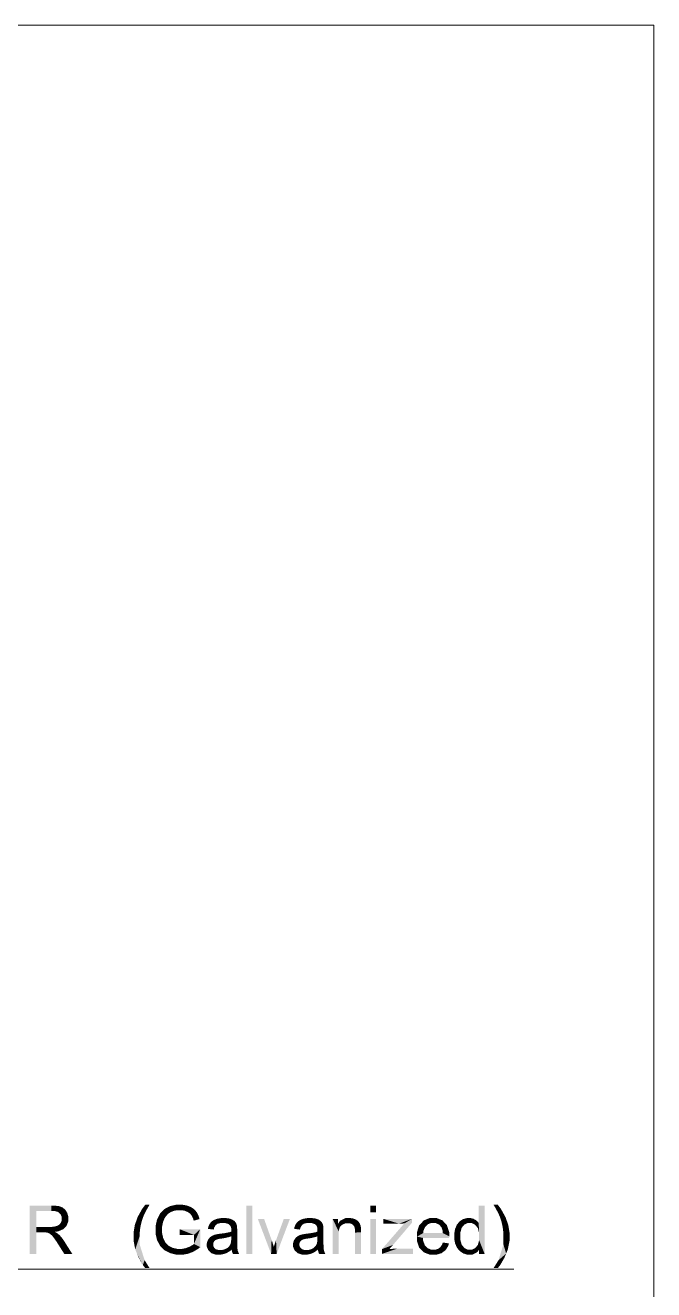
# Model space of a CAD drawing. Header units: millimetres. Extents: x 2 to 579, y 1 to 405.
# Drawn here: x 274.42 to 285.65, y 110.46 to 133.07 of the extents above; entities that cross this region are included whole.
import ezdxf

# ---------------------------------------------------------------- set-up
doc = ezdxf.new("R2010")
doc.units = ezdxf.units.MM
doc.linetypes.add('XKITLINE00', pattern=[0])
doc.layers.add('LinkedObject', color=7, linetype='Continuous', lineweight=0)

# ---------------------------------------------------------------- blocks, each defined once
blk = doc.blocks.new('*A4')
at = {"layer": 'LinkedObject'}
for points in [[(274.61, 111.586), (274.496, 111.103), (274.496, 111.967)], [(274.496, 111.967), (274.61, 111.872), (274.61, 111.586)], [(274.883, 111.872), (274.496, 111.967), (274.878, 111.967)], [(274.61, 111.872), (274.496, 111.967), (274.883, 111.872)], [(274.878, 111.967), (274.931, 111.872), (274.883, 111.872)], [(275.023, 111.955), (274.878, 111.967), (274.936, 111.967)], [(275.053, 111.944), (274.878, 111.967), (275.023, 111.955)], [(275.001, 111.852), (274.878, 111.967), (275.053, 111.944)], [(274.931, 111.872), (274.878, 111.967), (275.001, 111.852)], [(275.053, 111.944), (275.023, 111.833), (275.001, 111.852)], [(275.083, 111.932), (275.023, 111.833), (275.053, 111.944)], [(275.023, 111.833), (275.083, 111.932), (275.045, 111.813)], [(275.045, 111.813), (275.083, 111.932), (275.149, 111.862)], [(275.149, 111.862), (275.083, 111.932), (275.131, 111.891)], [(276.6, 111.92), (276.504, 111.907), (276.56, 111.981)], [(276.553, 111.832), (276.504, 111.907), (276.6, 111.92)], [(276.6, 111.92), (276.56, 111.981), (276.636, 111.981)], [(276.947, 111.929), (276.796, 111.766), (276.898, 111.902)], [(277.012, 111.848), (276.796, 111.766), (276.947, 111.929)], [(277.111, 111.982), (276.947, 111.929), (276.997, 111.955)], [(277.137, 111.884), (276.947, 111.929), (277.111, 111.982)], [(276.947, 111.929), (277.04, 111.86), (277.012, 111.848)], [(277.04, 111.86), (276.947, 111.929), (277.069, 111.872)], [(277.069, 111.872), (276.947, 111.929), (277.137, 111.884)], [(277.176, 111.884), (277.111, 111.982), (277.175, 111.982)], [(277.137, 111.884), (277.111, 111.982), (277.176, 111.884)], [(277.175, 111.982), (277.208, 111.884), (277.176, 111.884)], [(277.222, 111.982), (277.208, 111.884), (277.175, 111.982)], [(277.208, 111.884), (277.222, 111.982), (277.268, 111.873)], [(277.345, 111.951), (277.222, 111.982), (277.307, 111.967)], [(277.268, 111.873), (277.222, 111.982), (277.345, 111.951)], [(277.268, 111.873), (277.345, 111.951), (277.295, 111.861)], [(277.345, 111.951), (277.322, 111.85), (277.295, 111.861)], [(277.322, 111.85), (277.345, 111.951), (277.363, 111.82)], [(277.442, 111.894), (277.345, 111.951), (277.383, 111.936)], [(277.464, 111.867), (277.345, 111.951), (277.442, 111.894)], [(277.363, 111.82), (277.345, 111.951), (277.464, 111.867)], [(278.471, 111.967), (278.365, 111.103), (278.365, 111.967)], [(278.471, 111.103), (278.365, 111.103), (278.471, 111.967)], [(280.686, 111.967), (280.58, 111.845), (280.58, 111.967)], [(280.686, 111.845), (280.58, 111.845), (280.686, 111.967)], [(282.624, 111.967), (282.518, 111.657), (282.518, 111.967)], [(282.624, 111.967), (282.527, 111.471), (282.518, 111.657)], [(282.527, 111.471), (282.624, 111.967), (282.624, 111.103)], [(282.861, 111.981), (282.821, 111.919), (282.785, 111.981)], [(282.821, 111.919), (282.861, 111.981), (282.868, 111.831)], [(282.868, 111.831), (282.861, 111.981), (282.916, 111.907)], [(275.149, 111.862), (275.068, 111.762), (275.045, 111.813)], [(275.056, 111.672), (275.185, 111.731), (275.126, 111.576)], [(275.068, 111.711), (275.185, 111.731), (275.056, 111.672)], [(275.167, 111.832), (275.068, 111.762), (275.149, 111.862)], [(275.185, 111.767), (275.068, 111.762), (275.167, 111.832)], [(275.185, 111.731), (275.068, 111.762), (275.185, 111.767)], [(275.068, 111.762), (275.185, 111.731), (275.068, 111.732)], [(275.185, 111.731), (275.068, 111.711), (275.068, 111.732)], [(275.126, 111.576), (275.185, 111.731), (275.155, 111.608)], [(275.155, 111.608), (275.185, 111.731), (275.185, 111.685)], [(276.396, 111.684), (276.523, 111.765), (276.495, 111.681)], [(276.422, 111.759), (276.523, 111.765), (276.396, 111.684)], [(276.541, 111.806), (276.422, 111.759), (276.504, 111.907)], [(276.523, 111.765), (276.422, 111.759), (276.541, 111.806)], [(276.541, 111.806), (276.504, 111.907), (276.553, 111.832)], [(276.796, 111.766), (276.743, 111.594), (276.769, 111.712)], [(276.877, 111.672), (276.743, 111.594), (276.796, 111.766)], [(276.898, 111.902), (276.796, 111.766), (276.822, 111.821)], [(276.965, 111.817), (276.796, 111.766), (277.012, 111.848)], [(276.948, 111.797), (276.796, 111.766), (276.965, 111.817)], [(276.93, 111.778), (276.796, 111.766), (276.948, 111.797)], [(276.903, 111.735), (276.796, 111.766), (276.93, 111.778)], [(276.796, 111.766), (276.903, 111.735), (276.893, 111.712)], [(276.877, 111.672), (276.796, 111.766), (276.893, 111.712)], [(277.363, 111.82), (277.464, 111.867), (277.377, 111.801)], [(277.464, 111.867), (277.392, 111.782), (277.377, 111.801)], [(277.392, 111.782), (277.464, 111.867), (277.416, 111.73)], [(277.416, 111.73), (277.464, 111.867), (277.518, 111.769)], [(277.416, 111.73), (277.518, 111.769), (277.426, 111.697)], [(277.426, 111.697), (277.518, 111.769), (277.529, 111.725)], [(277.518, 111.769), (277.464, 111.867), (277.485, 111.84)], [(277.788, 111.71), (277.853, 111.642), (277.741, 111.679)], [(277.819, 111.721), (277.853, 111.642), (277.788, 111.71)], [(277.92, 111.743), (277.819, 111.721), (277.849, 111.732)], [(277.908, 111.655), (277.819, 111.721), (277.92, 111.743)], [(277.853, 111.642), (277.819, 111.721), (277.908, 111.655)], [(277.908, 111.655), (277.92, 111.743), (277.945, 111.655)], [(277.945, 111.655), (277.92, 111.743), (277.985, 111.655)], [(277.961, 111.743), (277.985, 111.655), (277.92, 111.743)], [(278.066, 111.734), (277.961, 111.743), (278.001, 111.743)], [(278.091, 111.724), (277.961, 111.743), (278.066, 111.734)], [(278.046, 111.637), (277.961, 111.743), (278.091, 111.724)], [(277.985, 111.655), (277.961, 111.743), (278.046, 111.637)], [(278.046, 111.637), (278.091, 111.724), (278.066, 111.619)], [(278.066, 111.619), (278.091, 111.724), (278.081, 111.606)], [(278.091, 111.724), (278.096, 111.561), (278.081, 111.606)], [(278.165, 111.677), (278.096, 111.561), (278.091, 111.724)], [(278.153, 111.691), (278.091, 111.724), (278.116, 111.715)], [(278.165, 111.677), (278.091, 111.724), (278.153, 111.691)], [(278.683, 111.729), (278.809, 111.103), (278.571, 111.729)], [(278.817, 111.354), (278.809, 111.103), (278.683, 111.729)], [(279.145, 111.729), (278.897, 111.347), (279.036, 111.729)], [(278.908, 111.103), (278.897, 111.347), (279.145, 111.729)], [(279.33, 111.71), (279.394, 111.642), (279.283, 111.679)], [(279.36, 111.721), (279.394, 111.642), (279.33, 111.71)], [(279.462, 111.743), (279.36, 111.721), (279.391, 111.732)], [(279.449, 111.655), (279.36, 111.721), (279.462, 111.743)], [(279.394, 111.642), (279.36, 111.721), (279.449, 111.655)], [(279.449, 111.655), (279.462, 111.743), (279.487, 111.655)], [(279.487, 111.655), (279.462, 111.743), (279.527, 111.655)], [(279.502, 111.743), (279.527, 111.655), (279.462, 111.743)], [(279.607, 111.734), (279.502, 111.743), (279.542, 111.743)], [(279.632, 111.724), (279.502, 111.743), (279.607, 111.734)], [(279.587, 111.637), (279.502, 111.743), (279.632, 111.724)], [(279.527, 111.655), (279.502, 111.743), (279.587, 111.637)], [(279.587, 111.637), (279.632, 111.724), (279.607, 111.619)], [(279.607, 111.619), (279.632, 111.724), (279.622, 111.606)], [(279.632, 111.724), (279.637, 111.561), (279.622, 111.606)], [(279.706, 111.677), (279.637, 111.561), (279.632, 111.724)], [(279.694, 111.691), (279.632, 111.724), (279.658, 111.715)], [(279.706, 111.677), (279.632, 111.724), (279.694, 111.691)], [(279.909, 111.729), (280.015, 111.445), (279.909, 111.103)], [(280.015, 111.445), (279.909, 111.729), (280.015, 111.505)], [(280.039, 111.587), (279.909, 111.729), (280.004, 111.641)], [(280.015, 111.505), (279.909, 111.729), (280.039, 111.587)], [(280.004, 111.641), (279.909, 111.729), (280.004, 111.729)], [(280.203, 111.743), (280.039, 111.692), (280.138, 111.743)], [(280.147, 111.652), (280.039, 111.692), (280.203, 111.743)], [(280.147, 111.652), (280.203, 111.743), (280.181, 111.652)], [(280.181, 111.652), (280.203, 111.743), (280.202, 111.652)], [(280.203, 111.743), (280.239, 111.642), (280.202, 111.652)], [(280.231, 111.743), (280.239, 111.642), (280.203, 111.743)], [(280.283, 111.733), (280.239, 111.642), (280.231, 111.743)], [(280.307, 111.723), (280.239, 111.642), (280.283, 111.733)], [(280.239, 111.642), (280.307, 111.723), (280.254, 111.633)], [(280.307, 111.723), (280.27, 111.623), (280.254, 111.633)], [(280.27, 111.623), (280.307, 111.723), (280.292, 111.597)], [(280.292, 111.597), (280.307, 111.723), (280.378, 111.67)], [(280.366, 111.686), (280.307, 111.723), (280.331, 111.713)], [(280.378, 111.67), (280.307, 111.723), (280.366, 111.686)], [(280.686, 111.729), (280.58, 111.103), (280.58, 111.729)], [(280.686, 111.103), (280.58, 111.103), (280.686, 111.729)], [(281.326, 111.729), (280.791, 111.189), (281.189, 111.647)], [(281.326, 111.659), (280.791, 111.189), (281.326, 111.729)], [(280.814, 111.729), (281.069, 111.643), (280.814, 111.643)], [(281.095, 111.643), (280.814, 111.729), (281.326, 111.729)], [(281.069, 111.643), (280.814, 111.729), (281.095, 111.643)], [(281.095, 111.643), (281.326, 111.729), (281.155, 111.645)], [(281.155, 111.645), (281.326, 111.729), (281.189, 111.647)], [(281.642, 111.743), (281.496, 111.656), (281.536, 111.7)], [(281.706, 111.743), (281.496, 111.656), (281.642, 111.743)], [(281.671, 111.656), (281.496, 111.656), (281.706, 111.743)], [(281.671, 111.656), (281.706, 111.743), (281.707, 111.656)], [(281.706, 111.743), (281.748, 111.656), (281.707, 111.656)], [(281.872, 111.701), (281.706, 111.743), (281.769, 111.743)], [(281.911, 111.658), (281.706, 111.743), (281.872, 111.701)], [(281.813, 111.625), (281.706, 111.743), (281.911, 111.658)], [(281.748, 111.656), (281.706, 111.743), (281.813, 111.625)], [(282.262, 111.626), (282.175, 111.682), (282.206, 111.703)], [(282.237, 111.723), (282.321, 111.655), (282.206, 111.703)], [(282.206, 111.703), (282.321, 111.655), (282.262, 111.626)], [(282.307, 111.743), (282.321, 111.655), (282.237, 111.723)], [(282.346, 111.743), (282.321, 111.655), (282.307, 111.743)], [(282.321, 111.655), (282.346, 111.743), (282.356, 111.655)], [(282.346, 111.743), (282.392, 111.655), (282.356, 111.655)], [(282.374, 111.743), (282.392, 111.655), (282.346, 111.743)], [(282.424, 111.731), (282.392, 111.655), (282.374, 111.743)], [(282.446, 111.719), (282.392, 111.655), (282.424, 111.731)], [(282.446, 111.719), (282.453, 111.625), (282.392, 111.655)], [(282.468, 111.707), (282.453, 111.625), (282.446, 111.719)], [(282.504, 111.676), (282.453, 111.625), (282.468, 111.707)], [(282.868, 111.831), (282.916, 111.907), (282.88, 111.804)], [(282.88, 111.804), (282.916, 111.907), (282.898, 111.764)], [(282.898, 111.764), (282.916, 111.907), (282.998, 111.759)], [(282.898, 111.764), (282.998, 111.759), (282.926, 111.679)], [(282.926, 111.679), (282.998, 111.759), (283.025, 111.684)], [(274.61, 111.586), (274.61, 111.487), (274.496, 111.103)], [(274.496, 111.103), (274.61, 111.487), (274.61, 111.103)], [(274.742, 111.487), (274.61, 111.586), (274.855, 111.586)], [(274.61, 111.487), (274.61, 111.586), (274.742, 111.487)], [(274.742, 111.487), (274.855, 111.586), (274.764, 111.487)], [(274.764, 111.487), (274.855, 111.586), (274.796, 111.485)], [(274.796, 111.485), (274.855, 111.586), (274.806, 111.483)], [(274.806, 111.483), (274.855, 111.586), (274.819, 111.479)], [(274.819, 111.479), (274.855, 111.586), (274.845, 111.468)], [(274.845, 111.468), (274.855, 111.586), (274.894, 111.586)], [(274.845, 111.468), (274.894, 111.586), (274.858, 111.46)], [(274.894, 111.586), (274.942, 111.496), (274.858, 111.46)], [(274.858, 111.46), (274.942, 111.496), (274.87, 111.451)], [(274.942, 111.496), (274.899, 111.423), (274.87, 111.451)], [(274.955, 111.594), (274.942, 111.496), (274.894, 111.586)], [(274.965, 111.485), (274.899, 111.423), (274.942, 111.496)], [(274.899, 111.423), (274.965, 111.485), (274.916, 111.402)], [(274.916, 111.402), (274.965, 111.485), (274.932, 111.381)], [(274.932, 111.381), (274.965, 111.485), (275.011, 111.453)], [(274.942, 111.496), (274.955, 111.594), (275.004, 111.505)], [(274.977, 111.602), (275.126, 111.576), (274.955, 111.594)], [(275.096, 111.545), (274.955, 111.594), (275.126, 111.576)], [(275.004, 111.505), (274.955, 111.594), (275.096, 111.545)], [(275.011, 111.453), (274.965, 111.485), (274.999, 111.464)], [(275, 111.61), (275.126, 111.576), (274.977, 111.602)], [(275.126, 111.576), (275, 111.61), (275.033, 111.636)], [(275.045, 111.654), (275.126, 111.576), (275.033, 111.636)], [(275.056, 111.672), (275.126, 111.576), (275.045, 111.654)], [(276.472, 111.581), (276.351, 111.486), (276.373, 111.62)], [(276.459, 111.471), (276.351, 111.486), (276.472, 111.581)], [(276.351, 111.486), (276.459, 111.471), (276.351, 111.416)], [(276.351, 111.416), (276.459, 111.471), (276.459, 111.415)], [(276.485, 111.636), (276.373, 111.62), (276.396, 111.684)], [(276.472, 111.581), (276.373, 111.62), (276.485, 111.636)], [(276.485, 111.636), (276.396, 111.684), (276.495, 111.681)], [(276.86, 111.585), (276.743, 111.594), (276.877, 111.672)], [(276.743, 111.594), (276.86, 111.585), (276.743, 111.531)], [(276.743, 111.531), (276.86, 111.585), (276.86, 111.538)], [(276.86, 111.48), (276.743, 111.531), (276.86, 111.538)], [(276.743, 111.531), (276.796, 111.301), (276.743, 111.467)], [(276.86, 111.48), (276.796, 111.301), (276.743, 111.531)], [(276.743, 111.467), (276.796, 111.301), (276.769, 111.352)], [(276.88, 111.383), (276.796, 111.301), (276.86, 111.48)], [(277.176, 111.544), (277.43, 111.442), (277.176, 111.442)], [(277.542, 111.544), (277.43, 111.442), (277.176, 111.544)], [(277.43, 111.281), (277.542, 111.544), (277.542, 111.223)], [(277.43, 111.442), (277.542, 111.544), (277.43, 111.281)], [(277.725, 111.658), (277.679, 111.551), (277.709, 111.638)], [(277.817, 111.616), (277.679, 111.551), (277.725, 111.658)], [(277.709, 111.638), (277.679, 111.551), (277.686, 111.584)], [(277.791, 111.57), (277.679, 111.551), (277.817, 111.616)], [(277.679, 111.551), (277.791, 111.57), (277.782, 111.537)], [(277.741, 111.679), (277.853, 111.642), (277.725, 111.658)], [(277.817, 111.616), (277.725, 111.658), (277.835, 111.629)], [(277.835, 111.629), (277.725, 111.658), (277.853, 111.642)], [(277.971, 111.472), (277.98, 111.386), (277.906, 111.464)], [(278.065, 111.49), (278.096, 111.418), (277.971, 111.472)], [(277.971, 111.472), (278.096, 111.418), (277.98, 111.386)], [(278.095, 111.501), (278.096, 111.418), (278.065, 111.49)], [(278.096, 111.511), (278.2, 111.591), (278.095, 111.501)], [(278.095, 111.501), (278.2, 111.591), (278.096, 111.418)], [(278.203, 111.507), (278.095, 111.379), (278.096, 111.418)], [(278.203, 111.366), (278.095, 111.379), (278.203, 111.507)], [(278.177, 111.663), (278.096, 111.561), (278.165, 111.677)], [(278.193, 111.627), (278.096, 111.561), (278.177, 111.663)], [(278.198, 111.605), (278.096, 111.561), (278.193, 111.627)], [(278.096, 111.561), (278.198, 111.605), (278.2, 111.591)], [(278.096, 111.561), (278.2, 111.591), (278.096, 111.528)], [(278.096, 111.528), (278.2, 111.591), (278.096, 111.525)], [(278.096, 111.525), (278.2, 111.591), (278.096, 111.511)], [(278.203, 111.542), (278.096, 111.418), (278.2, 111.591)], [(278.203, 111.507), (278.096, 111.418), (278.203, 111.542)], [(279.267, 111.658), (279.22, 111.551), (279.25, 111.638)], [(279.359, 111.616), (279.22, 111.551), (279.267, 111.658)], [(279.25, 111.638), (279.22, 111.551), (279.227, 111.584)], [(279.332, 111.57), (279.22, 111.551), (279.359, 111.616)], [(279.22, 111.551), (279.332, 111.57), (279.324, 111.537)], [(279.283, 111.679), (279.394, 111.642), (279.267, 111.658)], [(279.359, 111.616), (279.267, 111.658), (279.376, 111.629)], [(279.376, 111.629), (279.267, 111.658), (279.394, 111.642)], [(279.512, 111.472), (279.522, 111.386), (279.448, 111.464)], [(279.606, 111.49), (279.637, 111.418), (279.512, 111.472)], [(279.512, 111.472), (279.637, 111.418), (279.522, 111.386)], [(279.637, 111.501), (279.637, 111.418), (279.606, 111.49)], [(279.718, 111.663), (279.637, 111.561), (279.706, 111.677)], [(279.734, 111.627), (279.637, 111.561), (279.718, 111.663)], [(279.739, 111.605), (279.637, 111.561), (279.734, 111.627)], [(279.637, 111.561), (279.739, 111.605), (279.742, 111.591)], [(279.637, 111.561), (279.742, 111.591), (279.637, 111.528)], [(279.637, 111.528), (279.742, 111.591), (279.637, 111.525)], [(279.637, 111.525), (279.742, 111.591), (279.637, 111.511)], [(279.637, 111.511), (279.742, 111.591), (279.637, 111.501)], [(279.637, 111.501), (279.742, 111.591), (279.637, 111.418)], [(279.744, 111.542), (279.637, 111.418), (279.742, 111.591)], [(279.744, 111.507), (279.637, 111.418), (279.744, 111.542)], [(279.744, 111.507), (279.637, 111.379), (279.637, 111.418)], [(279.744, 111.366), (279.637, 111.379), (279.744, 111.507)], [(280.039, 111.692), (280.088, 111.63), (280.004, 111.641)], [(280.004, 111.641), (280.088, 111.63), (280.039, 111.587)], [(280.088, 111.63), (280.039, 111.692), (280.147, 111.652)], [(280.378, 111.67), (280.298, 111.581), (280.292, 111.597)], [(280.39, 111.653), (280.298, 111.581), (280.378, 111.67)], [(280.406, 111.614), (280.298, 111.581), (280.39, 111.653)], [(280.298, 111.581), (280.406, 111.614), (280.304, 111.565)], [(280.304, 111.565), (280.406, 111.614), (280.411, 111.591)], [(280.411, 111.591), (280.31, 111.517), (280.304, 111.565)], [(280.414, 111.576), (280.31, 111.517), (280.411, 111.591)], [(280.417, 111.525), (280.31, 111.517), (280.414, 111.576)], [(280.417, 111.525), (280.31, 111.484), (280.31, 111.517)], [(280.417, 111.488), (280.31, 111.484), (280.417, 111.525)], [(280.31, 111.103), (280.417, 111.488), (280.417, 111.103)], [(280.31, 111.484), (280.417, 111.488), (280.31, 111.103)], [(280.987, 111.262), (280.791, 111.189), (281.326, 111.659)], [(281.496, 111.656), (281.415, 111.49), (281.455, 111.613)], [(281.56, 111.583), (281.415, 111.49), (281.496, 111.656)], [(281.532, 111.517), (281.415, 111.49), (281.56, 111.583)], [(281.415, 111.49), (281.532, 111.517), (281.529, 111.476)], [(281.529, 111.476), (281.415, 111.411), (281.415, 111.49)], [(281.529, 111.476), (281.991, 111.417), (281.415, 111.411)], [(281.496, 111.656), (281.584, 111.607), (281.56, 111.583)], [(281.584, 111.607), (281.496, 111.656), (281.609, 111.632)], [(281.609, 111.632), (281.496, 111.656), (281.671, 111.656)], [(281.878, 111.476), (281.991, 111.417), (281.529, 111.476)], [(281.813, 111.625), (281.911, 111.658), (281.838, 111.595)], [(281.911, 111.658), (281.855, 111.575), (281.838, 111.595)], [(281.855, 111.575), (281.911, 111.658), (281.875, 111.516)], [(281.875, 111.516), (281.911, 111.658), (281.991, 111.495)], [(281.875, 111.516), (281.991, 111.495), (281.878, 111.476)], [(281.991, 111.417), (281.878, 111.476), (281.991, 111.495)], [(281.991, 111.495), (281.911, 111.658), (281.951, 111.615)], [(282.113, 111.586), (282.082, 111.416), (282.097, 111.548)], [(282.214, 111.569), (282.082, 111.416), (282.113, 111.586)], [(282.19, 111.478), (282.082, 111.416), (282.214, 111.569)], [(282.097, 111.548), (282.082, 111.416), (282.082, 111.463)], [(282.082, 111.416), (282.19, 111.478), (282.19, 111.416)], [(282.128, 111.624), (282.238, 111.597), (282.113, 111.586)], [(282.113, 111.586), (282.238, 111.597), (282.214, 111.569)], [(282.175, 111.682), (282.238, 111.597), (282.128, 111.624)], [(282.238, 111.597), (282.175, 111.682), (282.262, 111.626)], [(282.518, 111.657), (282.453, 111.625), (282.504, 111.676)], [(282.453, 111.625), (282.518, 111.657), (282.478, 111.595)], [(282.478, 111.595), (282.518, 111.657), (282.503, 111.565)], [(282.518, 111.657), (282.527, 111.471), (282.503, 111.565)], [(282.527, 111.471), (282.624, 111.103), (282.527, 111.407)], [(282.926, 111.679), (283.025, 111.684), (282.936, 111.635)], [(282.936, 111.635), (283.025, 111.684), (282.948, 111.58)], [(282.948, 111.58), (283.025, 111.684), (283.047, 111.62)], [(282.948, 111.58), (283.047, 111.62), (282.961, 111.47)], [(282.961, 111.47), (283.047, 111.62), (283.07, 111.486)], [(282.961, 111.415), (283.07, 111.486), (283.07, 111.416)], [(282.961, 111.47), (283.07, 111.486), (282.961, 111.415)], [(275.011, 111.453), (274.973, 111.322), (274.932, 111.381)], [(275.036, 111.43), (274.973, 111.322), (275.011, 111.453)], [(275.083, 111.373), (274.973, 111.322), (275.036, 111.43)], [(274.973, 111.322), (275.083, 111.373), (274.998, 111.283)], [(274.998, 111.283), (275.083, 111.373), (275.106, 111.338)], [(274.998, 111.283), (275.106, 111.338), (275.112, 111.103)], [(275.112, 111.103), (275.106, 111.338), (275.255, 111.103)], [(276.351, 111.416), (276.459, 111.415), (276.351, 111.336)], [(276.351, 111.336), (276.459, 111.415), (276.381, 111.182)], [(276.381, 111.182), (276.459, 111.415), (276.411, 111.108)], [(276.411, 111.108), (276.459, 111.415), (276.459, 111.273)], [(276.459, 111.273), (276.516, 110.904), (276.411, 111.108)], [(276.548, 110.99), (276.516, 110.904), (276.459, 111.273)], [(276.796, 111.301), (276.88, 111.383), (276.9, 111.345)], [(276.92, 111.306), (276.796, 111.301), (276.9, 111.345)], [(276.92, 111.306), (276.953, 111.143), (276.796, 111.301)], [(276.796, 111.301), (276.953, 111.143), (276.822, 111.249)], [(276.822, 111.249), (276.953, 111.143), (276.901, 111.17)], [(276.978, 111.248), (276.953, 111.143), (276.92, 111.306)], [(276.953, 111.143), (276.978, 111.248), (277.016, 111.229)], [(277.411, 111.265), (277.542, 111.223), (277.358, 111.234)], [(277.43, 111.281), (277.542, 111.223), (277.411, 111.265)], [(277.681, 111.352), (277.66, 111.268), (277.671, 111.333)], [(277.781, 111.31), (277.66, 111.268), (277.681, 111.352)], [(277.671, 111.333), (277.66, 111.268), (277.66, 111.291)], [(277.774, 111.285), (277.66, 111.268), (277.781, 111.31)], [(277.66, 111.268), (277.774, 111.285), (277.774, 111.271)], [(277.774, 111.25), (277.66, 111.268), (277.774, 111.271)], [(277.66, 111.268), (277.774, 111.25), (277.66, 111.229)], [(277.66, 111.229), (277.774, 111.25), (277.688, 111.165)], [(277.692, 111.371), (277.788, 111.322), (277.681, 111.352)], [(277.681, 111.352), (277.788, 111.322), (277.781, 111.31)], [(277.688, 111.165), (277.774, 111.25), (277.716, 111.14)], [(277.719, 111.402), (277.788, 111.322), (277.692, 111.371)], [(277.716, 111.14), (277.774, 111.25), (277.79, 111.215)], [(277.796, 111.333), (277.719, 111.402), (277.736, 111.413)], [(277.788, 111.322), (277.719, 111.402), (277.796, 111.333)], [(277.753, 111.425), (277.817, 111.35), (277.736, 111.413)], [(277.736, 111.413), (277.817, 111.35), (277.796, 111.333)], [(277.791, 111.442), (277.817, 111.35), (277.753, 111.425)], [(277.812, 111.448), (277.817, 111.35), (277.791, 111.442)], [(277.828, 111.452), (277.844, 111.362), (277.812, 111.448)], [(277.817, 111.35), (277.812, 111.448), (277.83, 111.356)], [(277.83, 111.356), (277.812, 111.448), (277.844, 111.362)], [(277.875, 111.46), (277.89, 111.373), (277.828, 111.452)], [(277.828, 111.452), (277.89, 111.373), (277.844, 111.362)], [(277.906, 111.464), (277.923, 111.377), (277.875, 111.46)], [(277.875, 111.46), (277.923, 111.377), (277.89, 111.373)], [(277.906, 111.464), (277.98, 111.386), (277.923, 111.377)], [(277.98, 111.386), (278.096, 111.418), (278.067, 111.406)], [(278.032, 111.212), (278.203, 111.292), (278.206, 111.198)], [(278.067, 111.249), (278.203, 111.292), (278.032, 111.212)], [(278.078, 111.272), (278.203, 111.292), (278.067, 111.249)], [(278.203, 111.292), (278.078, 111.272), (278.087, 111.29)], [(278.087, 111.29), (278.203, 111.366), (278.203, 111.292)], [(278.095, 111.344), (278.203, 111.366), (278.087, 111.29)], [(278.203, 111.366), (278.095, 111.344), (278.095, 111.379)], [(278.828, 111.324), (278.809, 111.103), (278.817, 111.354)], [(278.848, 111.261), (278.809, 111.103), (278.828, 111.324)], [(278.858, 111.228), (278.809, 111.103), (278.848, 111.261)], [(278.865, 111.253), (278.908, 111.103), (278.858, 111.228)], [(278.884, 111.312), (278.908, 111.103), (278.865, 111.253)], [(278.897, 111.347), (278.908, 111.103), (278.884, 111.312)], [(279.223, 111.352), (279.202, 111.268), (279.212, 111.333)], [(279.322, 111.31), (279.202, 111.268), (279.223, 111.352)], [(279.212, 111.333), (279.202, 111.268), (279.202, 111.291)], [(279.315, 111.285), (279.202, 111.268), (279.322, 111.31)], [(279.202, 111.268), (279.315, 111.285), (279.315, 111.271)], [(279.315, 111.25), (279.202, 111.268), (279.315, 111.271)], [(279.202, 111.268), (279.315, 111.25), (279.202, 111.229)], [(279.202, 111.229), (279.315, 111.25), (279.229, 111.165)], [(279.233, 111.371), (279.33, 111.322), (279.223, 111.352)], [(279.223, 111.352), (279.33, 111.322), (279.322, 111.31)], [(279.229, 111.165), (279.315, 111.25), (279.257, 111.14)], [(279.261, 111.402), (279.33, 111.322), (279.233, 111.371)], [(279.257, 111.14), (279.315, 111.25), (279.331, 111.215)], [(279.337, 111.333), (279.261, 111.402), (279.277, 111.413)], [(279.33, 111.322), (279.261, 111.402), (279.337, 111.333)], [(279.294, 111.425), (279.358, 111.35), (279.277, 111.413)], [(279.277, 111.413), (279.358, 111.35), (279.337, 111.333)], [(279.332, 111.442), (279.358, 111.35), (279.294, 111.425)], [(279.354, 111.448), (279.358, 111.35), (279.332, 111.442)], [(279.369, 111.452), (279.385, 111.362), (279.354, 111.448)], [(279.358, 111.35), (279.354, 111.448), (279.372, 111.356)], [(279.372, 111.356), (279.354, 111.448), (279.385, 111.362)], [(279.416, 111.46), (279.431, 111.373), (279.369, 111.452)], [(279.369, 111.452), (279.431, 111.373), (279.385, 111.362)], [(279.448, 111.464), (279.464, 111.377), (279.416, 111.46)], [(279.416, 111.46), (279.464, 111.377), (279.431, 111.373)], [(279.448, 111.464), (279.522, 111.386), (279.464, 111.377)], [(279.522, 111.386), (279.637, 111.418), (279.608, 111.406)], [(279.573, 111.212), (279.744, 111.292), (279.748, 111.198)], [(279.608, 111.249), (279.744, 111.292), (279.573, 111.212)], [(279.62, 111.272), (279.744, 111.292), (279.608, 111.249)], [(279.744, 111.292), (279.62, 111.272), (279.628, 111.29)], [(279.628, 111.29), (279.744, 111.366), (279.744, 111.292)], [(279.637, 111.344), (279.744, 111.366), (279.628, 111.29)], [(279.744, 111.366), (279.637, 111.344), (279.637, 111.379)], [(279.909, 111.103), (280.015, 111.445), (280.015, 111.103)], [(280.987, 111.262), (280.791, 111.103), (280.791, 111.189)], [(280.922, 111.189), (280.791, 111.103), (280.987, 111.262)], [(281.991, 111.413), (281.415, 111.411), (281.991, 111.417)], [(281.991, 111.398), (281.415, 111.411), (281.991, 111.413)], [(281.415, 111.411), (281.495, 111.174), (281.415, 111.335)], [(281.526, 111.338), (281.495, 111.174), (281.415, 111.411)], [(281.526, 111.338), (281.415, 111.411), (281.523, 111.389)], [(281.99, 111.389), (281.415, 111.411), (281.991, 111.398)], [(281.523, 111.389), (281.415, 111.411), (281.99, 111.389)], [(281.415, 111.335), (281.495, 111.174), (281.455, 111.216)], [(281.555, 111.259), (281.495, 111.174), (281.526, 111.338)], [(281.495, 111.174), (281.555, 111.259), (281.535, 111.132)], [(281.582, 111.231), (281.535, 111.132), (281.555, 111.259)], [(281.833, 111.223), (281.987, 111.291), (281.926, 111.169)], [(281.865, 111.272), (281.987, 111.291), (281.833, 111.223)], [(281.987, 111.291), (281.865, 111.272), (281.877, 111.305)], [(281.926, 111.169), (281.987, 111.291), (281.974, 111.243)], [(282.082, 111.416), (282.19, 111.355), (282.082, 111.368)], [(282.19, 111.355), (282.082, 111.416), (282.19, 111.416)], [(282.082, 111.368), (282.19, 111.355), (282.099, 111.283)], [(282.099, 111.283), (282.19, 111.355), (282.116, 111.246)], [(282.116, 111.246), (282.19, 111.355), (282.216, 111.266)], [(282.216, 111.266), (282.182, 111.151), (282.116, 111.246)], [(282.116, 111.246), (282.182, 111.151), (282.133, 111.209)], [(282.241, 111.236), (282.182, 111.151), (282.216, 111.266)], [(282.503, 111.262), (282.526, 111.182), (282.479, 111.233)], [(282.527, 111.348), (282.624, 111.103), (282.503, 111.262)], [(282.503, 111.262), (282.624, 111.103), (282.526, 111.182)], [(282.527, 111.407), (282.624, 111.103), (282.527, 111.348)], [(282.961, 111.273), (283.009, 111.108), (282.873, 110.99)], [(282.961, 111.415), (283.07, 111.416), (282.961, 111.273)], [(283.07, 111.336), (282.961, 111.273), (283.07, 111.416)], [(283.039, 111.182), (282.961, 111.273), (283.07, 111.336)], [(283.009, 111.108), (282.961, 111.273), (283.039, 111.182)], [(276.411, 111.108), (276.516, 110.904), (276.442, 111.034)], [(277.054, 111.21), (276.953, 111.143), (277.016, 111.229)], [(277.054, 111.21), (277.184, 111.088), (276.953, 111.143)], [(276.953, 111.143), (277.184, 111.088), (277.005, 111.116)], [(277.005, 111.116), (277.184, 111.088), (277.121, 111.088)], [(277.135, 111.191), (277.184, 111.088), (277.054, 111.21)], [(277.184, 111.088), (277.135, 111.191), (277.177, 111.191)], [(277.177, 111.191), (277.231, 111.088), (277.184, 111.088)], [(277.215, 111.191), (277.231, 111.088), (277.177, 111.191)], [(277.287, 111.206), (277.323, 111.105), (277.215, 111.191)], [(277.215, 111.191), (277.323, 111.105), (277.231, 111.088)], [(277.368, 111.122), (277.287, 111.206), (277.322, 111.22)], [(277.323, 111.105), (277.287, 111.206), (277.368, 111.122)], [(277.358, 111.234), (277.413, 111.139), (277.322, 111.22)], [(277.322, 111.22), (277.413, 111.139), (277.368, 111.122)], [(277.358, 111.234), (277.542, 111.223), (277.413, 111.139)], [(277.413, 111.139), (277.542, 111.223), (277.5, 111.19)], [(277.79, 111.215), (277.743, 111.114), (277.716, 111.14)], [(277.806, 111.201), (277.743, 111.114), (277.79, 111.215)], [(277.822, 111.186), (277.743, 111.114), (277.806, 111.201)], [(277.743, 111.114), (277.822, 111.186), (277.823, 111.089)], [(277.874, 111.089), (277.822, 111.186), (277.869, 111.172)], [(277.823, 111.089), (277.822, 111.186), (277.874, 111.089)], [(277.869, 111.172), (277.905, 111.089), (277.874, 111.089)], [(277.899, 111.172), (277.905, 111.089), (277.869, 111.172)], [(277.93, 111.172), (277.905, 111.089), (277.899, 111.172)], [(277.905, 111.089), (277.93, 111.172), (277.964, 111.1)], [(277.991, 111.11), (277.93, 111.172), (277.984, 111.186)], [(277.964, 111.1), (277.93, 111.172), (277.991, 111.11)], [(278.105, 111.18), (277.984, 111.186), (278.008, 111.199)], [(278.075, 111.155), (277.984, 111.186), (278.105, 111.18)], [(278.018, 111.12), (277.984, 111.186), (278.075, 111.155)], [(277.991, 111.11), (277.984, 111.186), (278.018, 111.12)], [(278.032, 111.212), (278.206, 111.198), (278.008, 111.199)], [(278.206, 111.198), (278.105, 111.18), (278.008, 111.199)], [(278.105, 111.18), (278.206, 111.198), (278.107, 111.158)], [(278.107, 111.158), (278.206, 111.198), (278.21, 111.178)], [(278.21, 111.178), (278.118, 111.12), (278.107, 111.158)], [(278.213, 111.159), (278.118, 111.12), (278.21, 111.178)], [(278.213, 111.159), (278.126, 111.103), (278.118, 111.12)], [(278.227, 111.121), (278.126, 111.103), (278.213, 111.159)], [(278.126, 111.103), (278.227, 111.121), (278.237, 111.103)], [(278.858, 111.228), (278.908, 111.103), (278.809, 111.103)], [(279.331, 111.215), (279.285, 111.114), (279.257, 111.14)], [(279.347, 111.201), (279.285, 111.114), (279.331, 111.215)], [(279.363, 111.186), (279.285, 111.114), (279.347, 111.201)], [(279.285, 111.114), (279.363, 111.186), (279.364, 111.089)], [(279.415, 111.089), (279.363, 111.186), (279.41, 111.172)], [(279.364, 111.089), (279.363, 111.186), (279.415, 111.089)], [(279.41, 111.172), (279.447, 111.089), (279.415, 111.089)], [(279.441, 111.172), (279.447, 111.089), (279.41, 111.172)], [(279.471, 111.172), (279.447, 111.089), (279.441, 111.172)], [(279.447, 111.089), (279.471, 111.172), (279.505, 111.1)], [(279.532, 111.11), (279.471, 111.172), (279.526, 111.186)], [(279.505, 111.1), (279.471, 111.172), (279.532, 111.11)], [(279.646, 111.18), (279.526, 111.186), (279.55, 111.199)], [(279.616, 111.155), (279.526, 111.186), (279.646, 111.18)], [(279.559, 111.12), (279.526, 111.186), (279.616, 111.155)], [(279.532, 111.11), (279.526, 111.186), (279.559, 111.12)], [(279.573, 111.212), (279.748, 111.198), (279.55, 111.199)], [(279.748, 111.198), (279.646, 111.18), (279.55, 111.199)], [(279.646, 111.18), (279.748, 111.198), (279.648, 111.158)], [(279.648, 111.158), (279.748, 111.198), (279.751, 111.178)], [(279.751, 111.178), (279.659, 111.12), (279.648, 111.158)], [(279.755, 111.159), (279.659, 111.12), (279.751, 111.178)], [(279.755, 111.159), (279.668, 111.103), (279.659, 111.12)], [(279.768, 111.121), (279.668, 111.103), (279.755, 111.159)], [(279.668, 111.103), (279.768, 111.121), (279.778, 111.103)], [(280.791, 111.103), (281.056, 111.195), (281.345, 111.103)], [(281.056, 111.195), (280.791, 111.103), (281.024, 111.195)], [(281.024, 111.195), (280.791, 111.103), (280.957, 111.192)], [(280.957, 111.192), (280.791, 111.103), (280.922, 111.189)], [(281.345, 111.103), (281.056, 111.195), (281.345, 111.195)], [(281.608, 111.204), (281.535, 111.132), (281.582, 111.231)], [(281.608, 111.204), (281.712, 111.089), (281.535, 111.132)], [(281.535, 111.132), (281.712, 111.089), (281.644, 111.089)], [(281.673, 111.177), (281.712, 111.089), (281.608, 111.204)], [(281.712, 111.177), (281.712, 111.089), (281.673, 111.177)], [(281.742, 111.177), (281.891, 111.142), (281.712, 111.089)], [(281.742, 111.177), (281.712, 111.089), (281.712, 111.177)], [(281.712, 111.089), (281.891, 111.142), (281.767, 111.089)], [(281.791, 111.192), (281.891, 111.142), (281.742, 111.177)], [(281.767, 111.089), (281.891, 111.142), (281.856, 111.116)], [(281.812, 111.207), (281.926, 111.169), (281.791, 111.192)], [(281.891, 111.142), (281.791, 111.192), (281.926, 111.169)], [(281.833, 111.223), (281.926, 111.169), (281.812, 111.207)], [(282.182, 111.151), (282.241, 111.236), (282.213, 111.131)], [(282.213, 111.131), (282.241, 111.236), (282.266, 111.206)], [(282.266, 111.206), (282.351, 111.089), (282.213, 111.131)], [(282.213, 111.131), (282.351, 111.089), (282.245, 111.11)], [(282.245, 111.11), (282.351, 111.089), (282.313, 111.089)], [(282.326, 111.177), (282.351, 111.089), (282.266, 111.206)], [(282.351, 111.089), (282.326, 111.177), (282.361, 111.177)], [(282.351, 111.089), (282.526, 111.182), (282.408, 111.089)], [(282.395, 111.177), (282.526, 111.182), (282.351, 111.089)], [(282.395, 111.177), (282.351, 111.089), (282.361, 111.177)], [(282.454, 111.205), (282.526, 111.182), (282.395, 111.177)], [(282.408, 111.089), (282.526, 111.182), (282.496, 111.136)], [(282.526, 111.182), (282.454, 111.205), (282.479, 111.233)], [(282.526, 111.182), (282.624, 111.103), (282.526, 111.103)], [(282.873, 110.99), (283.009, 111.108), (282.904, 110.904)], [(282.904, 110.904), (283.009, 111.108), (282.979, 111.034)], [(276.516, 110.904), (276.548, 110.99), (276.56, 110.849)], [(276.56, 110.849), (276.548, 110.99), (276.636, 110.849)], [(282.873, 110.99), (282.904, 110.904), (282.785, 110.849)], [(282.785, 110.849), (282.904, 110.904), (282.861, 110.849)]]:
    blk.add_hatch(color=7, dxfattribs=at).paths.add_polyline_path(points, flags=17)
at = {"layer": 'LinkedObject', "color": 2, "linetype": 'XKITLINE00', "lineweight": 0}
for p, q in [((201.494, 133.072), (285.646, 133.072)), ((285.646, 133.072), (285.646, 61.58))]:
    blk.add_line(p, q, dxfattribs=at)
at = {"layer": 'LinkedObject', "color": 6, "linetype": 'XKITLINE00', "lineweight": 0}
blk.add_line((265.049, 110.832), (283.149, 110.832), dxfattribs=at)

msp = doc.modelspace()

# ---------------------------------------------------------------- block references
at = {"lineweight": 0}
msp.add_blockref('*A4', (0, 0), dxfattribs=at)

doc.saveas('drawing.dxf')
